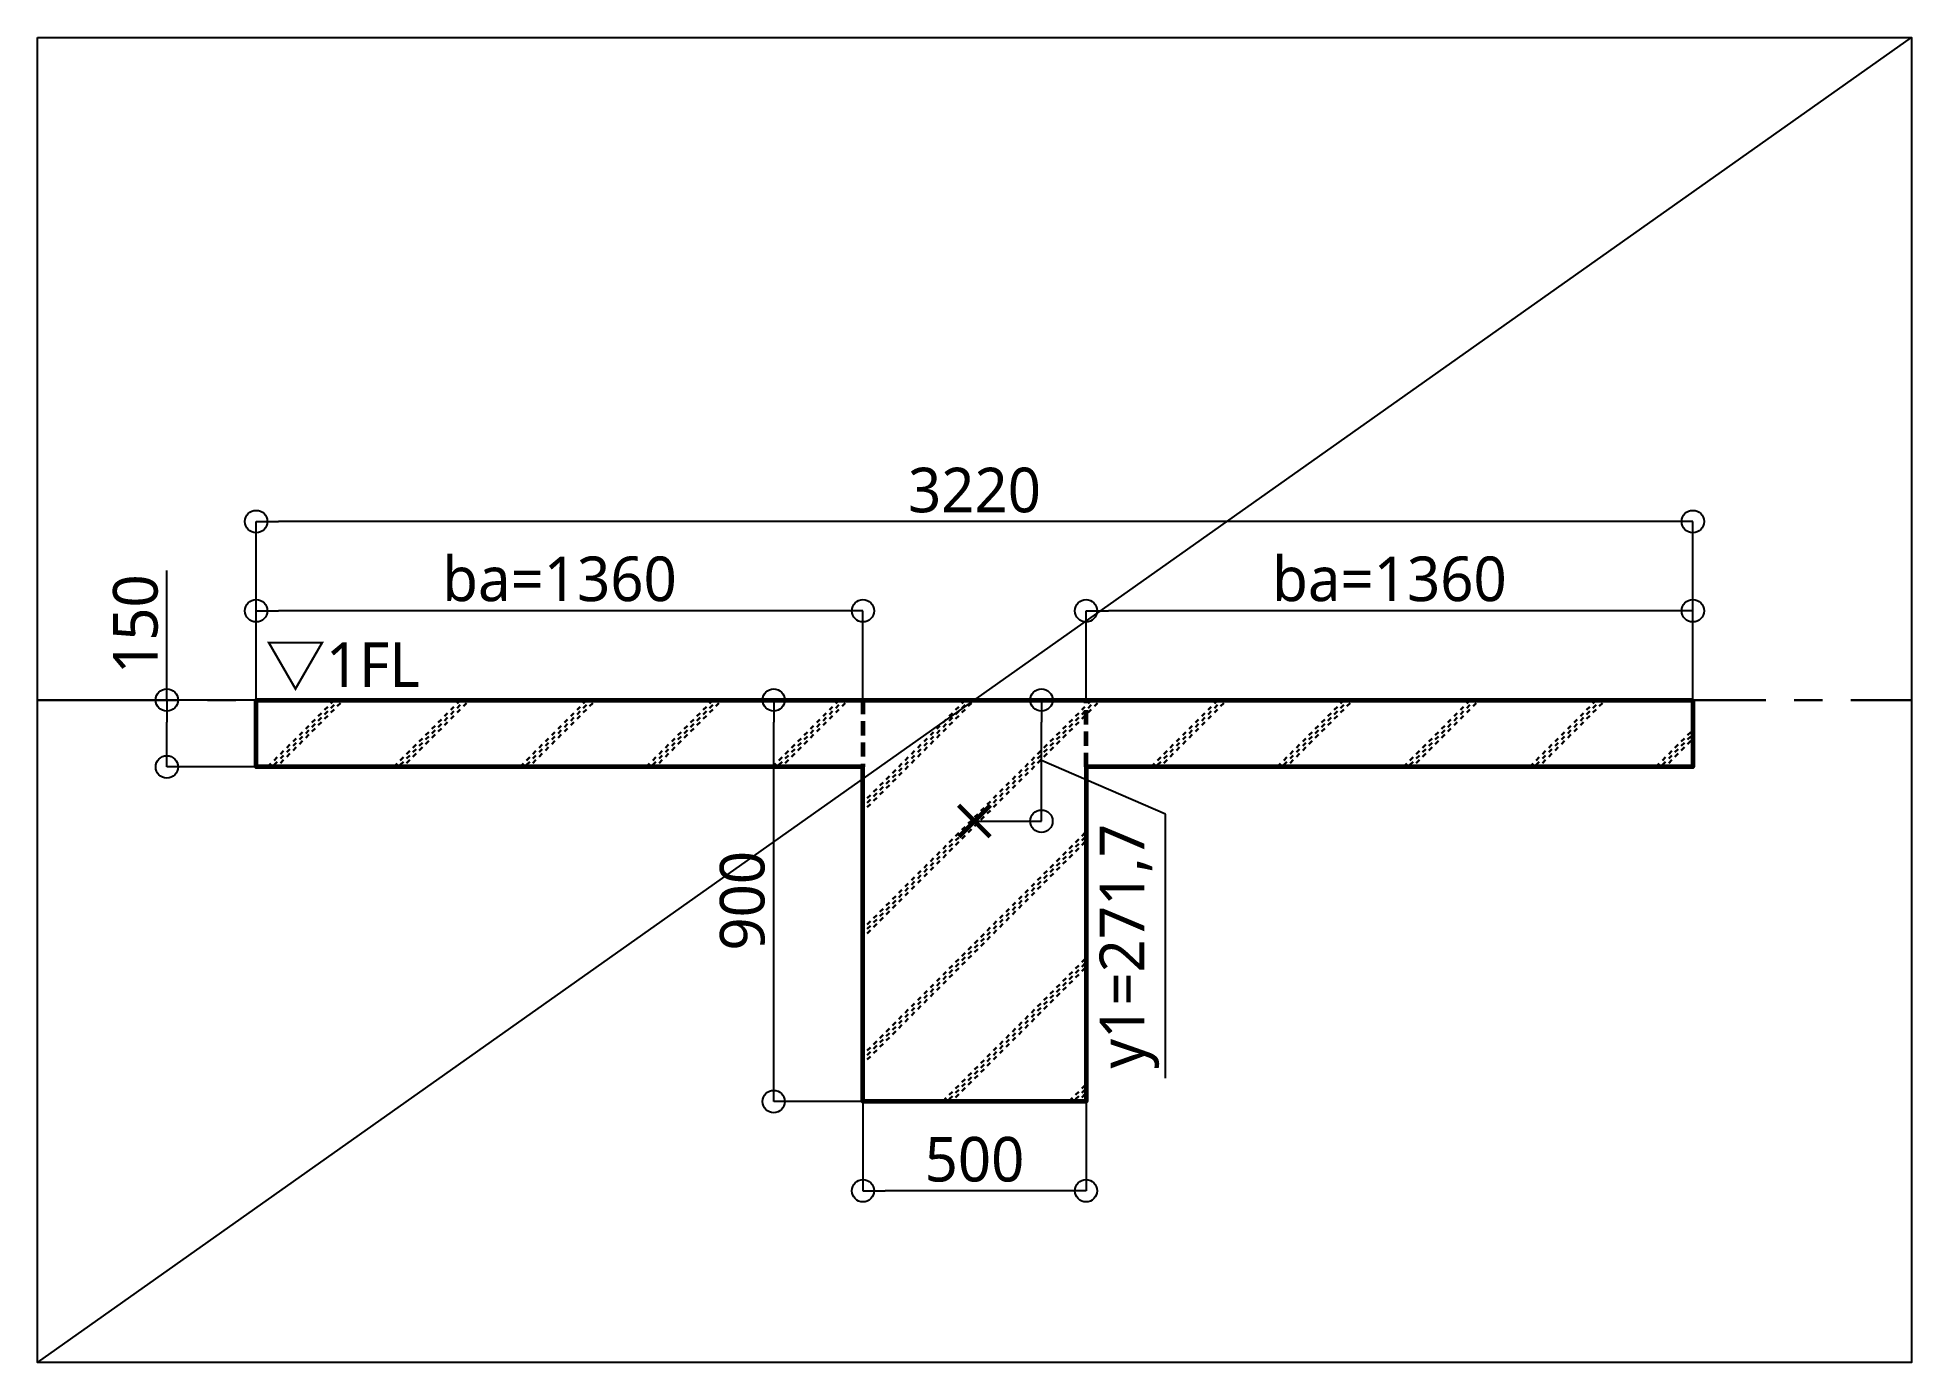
# Model space of a CAD drawing. Header units: millimetres. Extents: x -2100 to 2100, y -1485 to 1485.
import ezdxf

# ---------------------------------------------------------------- set-up
doc = ezdxf.new("R2010")
doc.units = ezdxf.units.MM
doc.header["$LTSCALE"] = 10
doc.linetypes.add('CENTER', pattern=[50.8, 31.75, -6.35, 6.35, -6.35])
doc.linetypes.add('DASHED2', pattern=[9.525, 6.35, -3.175])
doc.layers.get('Defpoints').update_dxf_attribs({"color": 251})
doc.layers.add('draft', color=251, linetype='Continuous', plot=False)
for name, color, linetype, lineweight in [('hatch', 6, 'Continuous', 30), ('RC', 2, 'Continuous', 60), ('寸法', 3, 'Continuous', 30), ('通り芯', 3, 'CENTER', 30)]:
    doc.layers.add(name, color=color, linetype=linetype, lineweight=lineweight)
doc.dimstyles.new('ISO-25', dxfattribs={"dimtxt": 2.5, "dimasz": 2.5, "dimexe": 1.25, "dimexo": 0.625, "dimtad": 1, "dimtxsty": 'Standard', "dimcen": 2.5, "dimadec": 0, "dimazin": 0, "dimtfac": 1, "dimtmove": 0, "dimatfit": 3, "dimfxl": 1, "dimarcsym": 0})

# ---------------------------------------------------------------- blocks, each defined once
blk = doc.blocks.new('_Origin')
at = {"color": 0, "linetype": 'ByBlock', "lineweight": -2, "transparency": 16777216}
blk.add_line((0, 0), (-1, 0), dxfattribs=at)
blk.add_circle((0, 0), 0.5, dxfattribs=at)
blk = doc.blocks.new('*D1')
at = {"layer": 'Defpoints', "color": 0}
for p in [(-1810, 0), (-1610, 0), (-1610, -150)]:
    blk.add_point(p, dxfattribs=at)
at = {"layer": '寸法', "color": 0, "lineweight": -2}
for p, q in [((-1810, 0), (-1810, 290.1)), ((-1610, 0), (-1810, 0)), ((-1810, -100), (-1810, -50)), ((-1610, -150), (-1810, -150))]:
    blk.add_line(p, q, dxfattribs=at)
at = {"layer": '寸法', "color": 0, "linetype": 'ByBlock', "lineweight": -2, "xscale": 50, "yscale": 50, "zscale": 50}
for p, rotation in [((-1810, 0), 90), ((-1810, -150), 270)]:
    blk.add_blockref('_Origin', p, dxfattribs=dict(at, rotation=rotation))
at = {"layer": '寸法', "color": 0, "insert": (-1880, 170), "char_height": 100, "attachment_point": 5, "rotation": 90}
blk.add_mtext('{\\fYu Gothic|b0|i0|c128|p50;150}', dxfattribs=at)
blk = doc.blocks.new('*D3')
at = {"layer": 'Defpoints', "color": 0}
for p in [(-250, -900), (250, -900), (-250, -1100)]:
    blk.add_point(p, dxfattribs=at)
at = {"layer": '寸法', "color": 0, "lineweight": -2}
for p, q in [((-250, -900), (-250, -1100)), ((250, -900), (250, -1100)), ((200, -1100), (-200, -1100))]:
    blk.add_line(p, q, dxfattribs=at)
at = {"layer": '寸法', "color": 0, "linetype": 'ByBlock', "lineweight": -2, "xscale": 50, "yscale": 50, "zscale": 50, "rotation": 180}
blk.add_blockref('_Origin', (-250, -1100), dxfattribs=at)
at = {"layer": '寸法', "color": 0, "linetype": 'ByBlock', "lineweight": -2, "xscale": 50, "yscale": 50, "zscale": 50}
blk.add_blockref('_Origin', (250, -1100), dxfattribs=at)
at = {"layer": '寸法', "color": 0, "insert": (0, -1030), "char_height": 100, "attachment_point": 5}
blk.add_mtext('{\\fYu Gothic|b0|i0|c128|p50;500}', dxfattribs=at)
blk = doc.blocks.new('*D4')
at = {"layer": 'Defpoints', "color": 0}
for p in [(-450, 0), (-250, 0), (-250, -900)]:
    blk.add_point(p, dxfattribs=at)
at = {"layer": '寸法', "color": 0, "lineweight": -2}
for p, q in [((-250, 0), (-450, 0)), ((-450, -850), (-450, -50)), ((-250, -900), (-450, -900))]:
    blk.add_line(p, q, dxfattribs=at)
at = {"layer": '寸法', "color": 0, "linetype": 'ByBlock', "lineweight": -2, "xscale": 50, "yscale": 50, "zscale": 50}
for p, rotation in [((-450, 0), 90), ((-450, -900), 270)]:
    blk.add_blockref('_Origin', p, dxfattribs=dict(at, rotation=rotation))
at = {"layer": '寸法', "color": 0, "insert": (-520, -450), "char_height": 100, "attachment_point": 5, "rotation": 90}
blk.add_mtext('{\\fYu Gothic|b0|i0|c128|p50;900}', dxfattribs=at)
blk = doc.blocks.new('*D5')
at = {"layer": 'Defpoints', "color": 0}
for p in [(250, 200), (250, 0), (1610, 0)]:
    blk.add_point(p, dxfattribs=at)
at = {"layer": '寸法', "color": 0, "lineweight": -2}
for p, q in [((250, 0), (250, 200)), ((1560, 200), (300, 200)), ((1610, 0), (1610, 200))]:
    blk.add_line(p, q, dxfattribs=at)
at = {"layer": '寸法', "color": 0, "linetype": 'ByBlock', "lineweight": -2, "xscale": 50, "yscale": 50, "zscale": 50}
for p, rotation in [((250, 200), 180), ((1610, 200), 360)]:
    blk.add_blockref('_Origin', p, dxfattribs=dict(at, rotation=rotation))
at = {"layer": '寸法', "color": 0, "insert": (930, 270.9), "char_height": 100, "attachment_point": 5}
blk.add_mtext('{\\fYu Gothic|b0|i0|c128|p50;ba=1360}', dxfattribs=at)
blk = doc.blocks.new('*D6')
at = {"layer": 'Defpoints', "color": 0}
for p in [(-1610, 200), (-1610, 0), (-250, 0)]:
    blk.add_point(p, dxfattribs=at)
at = {"layer": '寸法', "color": 0, "lineweight": -2}
for p, q in [((-1610, 0), (-1610, 200)), ((-300, 200), (-1560, 200)), ((-250, 0), (-250, 200))]:
    blk.add_line(p, q, dxfattribs=at)
at = {"layer": '寸法', "color": 0, "linetype": 'ByBlock', "lineweight": -2, "xscale": 50, "yscale": 50, "zscale": 50}
for p, rotation in [((-1610, 200), 180), ((-250, 200), 360)]:
    blk.add_blockref('_Origin', p, dxfattribs=dict(at, rotation=rotation))
at = {"layer": '寸法', "color": 0, "insert": (-930, 270.9), "char_height": 100, "attachment_point": 5}
blk.add_mtext('{\\fYu Gothic|b0|i0|c128|p50;ba=1360}', dxfattribs=at)
blk = doc.blocks.new('*D7')
at = {"layer": 'Defpoints', "color": 0}
for p in [(-1610, 400), (-1610, 0), (1610, 0)]:
    blk.add_point(p, dxfattribs=at)
at = {"layer": '寸法', "color": 0, "lineweight": -2}
for p, q in [((-1610, 0), (-1610, 400)), ((1560, 400), (-1560, 400)), ((1610, 0), (1610, 400))]:
    blk.add_line(p, q, dxfattribs=at)
at = {"layer": '寸法', "color": 0, "linetype": 'ByBlock', "lineweight": -2, "xscale": 50, "yscale": 50, "zscale": 50}
for p, rotation in [((-1610, 400), 180), ((1610, 400), 360)]:
    blk.add_blockref('_Origin', p, dxfattribs=dict(at, rotation=rotation))
at = {"layer": '寸法', "color": 0, "insert": (0, 470), "char_height": 100, "attachment_point": 5}
blk.add_mtext('{\\fYu Gothic|b0|i0|c128|p50;3220}', dxfattribs=at)
blk = doc.blocks.new('*D8')
at = {"layer": 'Defpoints', "color": 0}
for p in [(0, 0), (150, 0), (0, -271.7)]:
    blk.add_point(p, dxfattribs=at)
at = {"layer": '寸法', "color": 0, "lineweight": -2}
for p, q in [((0, 0), (150, 0)), ((150, -221.7), (150, -50)), ((427.7, -256), (150, -135.8)), ((0, -271.7), (150, -271.7)), ((427.7, -847.8), (427.7, -256))]:
    blk.add_line(p, q, dxfattribs=at)
at = {"layer": '寸法', "color": 0, "linetype": 'ByBlock', "lineweight": -2, "xscale": 50, "yscale": 50, "zscale": 50}
for p, rotation in [((150, 0), 90), ((150, -271.7), 270)]:
    blk.add_blockref('_Origin', p, dxfattribs=dict(at, rotation=rotation))
at = {"layer": '寸法', "color": 0, "insert": (347.1, -551.9), "char_height": 100, "attachment_point": 5, "rotation": 90}
blk.add_mtext('{\\fYu Gothic|b0|i0|c128|p50;y1=271,7}', dxfattribs=at)

msp = doc.modelspace()

# ---------------------------------------------------------------- hatches: boundary and pattern name
at = {"layer": 'hatch'}
h = msp.add_hatch(dxfattribs=at)
h.set_pattern_fill('CONCRETE2', color=256, scale=200, style=0, pattern_type=2)
h.set_pattern_definition([(45, (0, 0), (-141.421, 141.421), [10, -10]), (45, (0, 10), (-141.421, 141.421), [10, -10]), (45, (0, 20), (-141.421, 141.421), [10, -10])])
h.paths.add_polyline_path([(1610, -150), (1610, 0), (-1610, 0), (-1610, -150), (-250, -150), (-250, -900), (250, -900), (250, -150)])

# ---------------------------------------------------------------- linework, layer by layer
at = {"layer": 'draft'}
msp.add_line((-2100, -1485), (2100, 1485), dxfattribs=at)
msp.add_lwpolyline([(-2100, 1485), (2100, 1485), (2100, -1485), (-2100, -1485)], close=True, dxfattribs=at)
at = {"layer": 'RC', "linetype": 'DASHED2', "ltscale": 0.5}
for p, q in [((-250, 0), (-250, -150)), ((250, -150), (250, 0))]:
    msp.add_line(p, q, dxfattribs=at)
at = {"layer": 'RC'}
for p, q in [((35.355, -236.323), (-35.355, -307.034)), ((35.355, -307.034), (-35.355, -236.323))]:
    msp.add_line(p, q, dxfattribs=at)
msp.add_lwpolyline([(1610, 0), (1610, -150), (250, -150), (250, -900), (-250, -900), (-250, -150), (-1610, -150), (-1610, 0)], close=True, dxfattribs=at)
at = {"layer": '通り芯'}
msp.add_line((-2100, 0), (2100, 0), dxfattribs=at)

# ---------------------------------------------------------------- texts
at = {"layer": '寸法', "insert": (-1590, 20), "char_height": 100, "attachment_point": 7}
msp.add_mtext('{\\fYu Gothic|b0|i0|c128|p50;▽1FL}', dxfattribs=at)

# ---------------------------------------------------------------- dimensions: what is measured, and where the dimension line sits
at = {"layer": '寸法'}
for base, p1, p2, angle, text, picture, middle in [((-1610, 400), (1610, 0), (-1610, 0), 180, '{\\fYu Gothic|b0|i0|c128|p50;<>}', '*D7', (0, 470)), ((-1610, 200), (-250, 0), (-1610, 0), 180, '{\\fYu Gothic|b0|i0|c128|p50;ba=<>}', '*D6', (-930, 270.878)), ((250, 200), (1610, 0), (250, 0), 180, '{\\fYu Gothic|b0|i0|c128|p50;ba=<>}', '*D5', (930, 270.878)), ((-1810, 0), (-1610, -150), (-1610, 0), 90, '{\\fYu Gothic|b0|i0|c128|p50;<>}', '*D1', (-1880, 170.033)), ((-450, 0), (-250, -900), (-250, 0), 90, '{\\fYu Gothic|b0|i0|c128|p50;<>}', '*D4', (-520, -450)), ((-250, -1100), (250, -900), (-250, -900), 180, '{\\fYu Gothic|b0|i0|c128|p50;<>}', '*D3', (0, -1030))]:
    dim = msp.add_linear_dim(base=base, p1=p1, p2=p2, angle=angle, text=text, dimstyle='ISO-25', override={"dimtxt": 100, "dimasz": 50, "dimexe": 0, "dimexo": 0, "dimgap": 20, "dimtxsty": 'Standard', "dimblk1": 'Origin', "dimblk2": 'Origin', "dimsah": 1}, dxfattribs=at)
    dim.commit()
    dim.dimension.update_dxf_attribs({"geometry": picture, "text_midpoint": middle})
dim = msp.add_linear_dim(base=(150, 0), p1=(0, -271.678), p2=(0, 0), angle=90, text='{\\fYu Gothic|b0|i0|c128|p50;y1=<>}', dimstyle='ISO-25', override={"dimtxt": 100, "dimasz": 50, "dimexe": 0, "dimexo": 0, "dimgap": 20, "dimtad": 1, "dimjust": 0, "dimdec": 1, "dimtxsty": 'Standard', "dimblk1": 'Origin', "dimblk2": 'Origin', "dimsah": 1, "dimtmove": 1}, dxfattribs=at)
dim.commit()
dim.dimension.update_dxf_attribs({"geometry": '*D8', "text_midpoint": (427.653, -275.96), "dimtype": 160})

doc.saveas('drawing.dxf')
